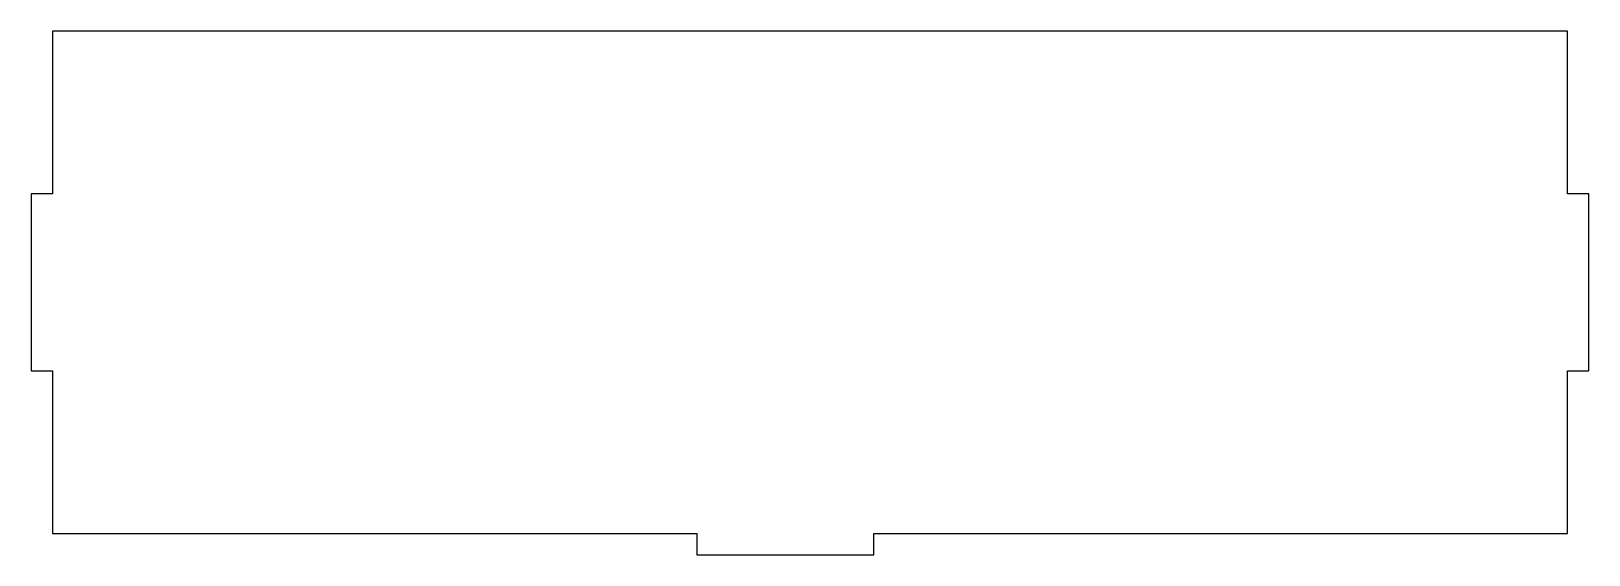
# Model space of a CAD drawing. Header units: millimetres. Extents: x -6 to 434, y -148 to 0.
import ezdxf

# ---------------------------------------------------------------- set-up
doc = ezdxf.new("R2010")
doc.units = ezdxf.units.MM

msp = doc.modelspace()

# ---------------------------------------------------------------- linework, layer by layer
at = {"color": 7, "linetype": 'Continuous', "lineweight": 25}
for p, q in [((428, 0), (0, 0)), ((0, 0), (0, -46)), ((428, -46), (428, 0)), ((-6, -46), (-6, -96)), ((0, -46), (-6, -46)), ((434, -46), (428, -46)), ((434, -96), (434, -46)), ((-6, -96), (0, -96)), ((0, -96), (0, -142)), ((428, -96), (434, -96)), ((428, -142), (428, -96)), ((0, -142), (182, -142)), ((182, -142), (182, -148)), ((232, -142), (428, -142)), ((232, -148), (232, -142)), ((182, -148), (232, -148))]:
    msp.add_line(p, q, dxfattribs=at)

doc.saveas('drawing.dxf')
